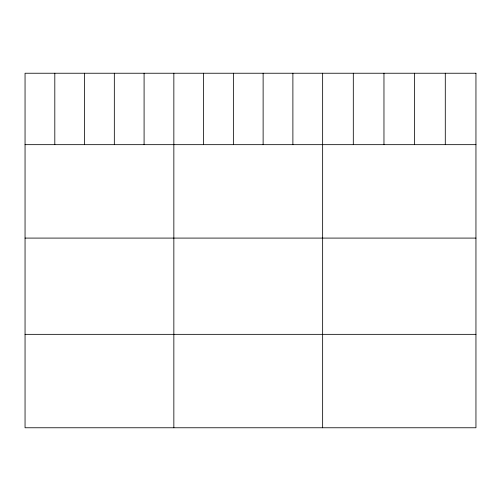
<?xml version="1.0" encoding="UTF-8"?>
<svg xmlns="http://www.w3.org/2000/svg" width="501" height="501" viewBox="0 0 501 501"><rect width="100%" height="100%" fill="white"/><g stroke="black" fill="none" stroke-linecap="round" stroke-linejoin="round"><path stroke-width="0.75" d="M25.05 144.664L475.95 144.664M25.05 238.088L475.95 238.088M25.05 334.342L475.95 334.342M445.289 73.234L445.289 144.664M414.628 73.234L414.628 144.664M383.966 73.234L383.966 144.664M353.305 73.234L353.305 144.664M322.644 73.234L322.644 427.766M292.885 73.234L292.885 144.664M263.125 73.234L263.125 144.664M233.366 73.234L233.366 144.664M203.606 73.234L203.606 144.664M173.847 73.234L173.847 427.766M144.088 73.234L144.088 144.664M114.328 73.234L114.328 144.664M84.569 73.234L84.569 144.664M54.809 73.234L54.809 144.664M475.95 73.234L25.05 73.234L25.05 427.766L475.95 427.766L475.95 73.234"/></g></svg>
